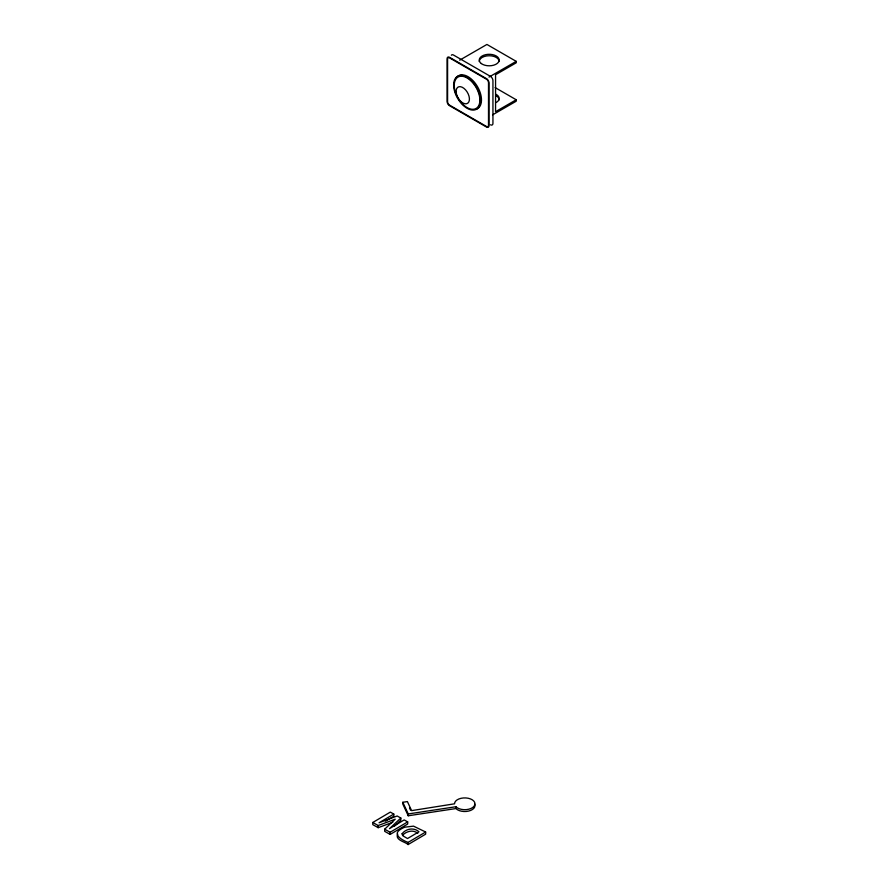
<?xml version="1.0" encoding="UTF-8"?>
<svg xmlns="http://www.w3.org/2000/svg" width="889" height="889" viewBox="0 0 889 889"><rect width="100%" height="100%" fill="white"/><g stroke="black" fill="none" stroke-linecap="round" stroke-linejoin="round"><path stroke-width="1.33" d="M397.716 834.104C394.694 840.127 405.373 841.816 408.118 844.55L425.653 834.171L425.653 832.015L413.552 826.148L404.839 827.181A20.047 11.568 0 0 0 399.928 829.781C391.849 834.993 403.795 840.916 408.118 842.394L425.653 832.015M402.484 835.293C406.34 831.248 413.163 829.381 417.808 833.271M372.78 822.481L390.315 812.113L393.805 814.08L379.07 822.769L397.183 815.98L400.828 818.036L389.493 828.648L404.184 819.925L407.684 821.892L407.684 824.047L390.149 834.427L384.681 831.348L384.681 829.193L395.205 819.191L378.181 825.525L372.78 822.481L372.78 824.636L378.181 827.681L392.771 822.258M394.216 826.381L400.828 820.191L400.828 818.036M385.504 821.147L393.805 816.235L393.805 814.08M390.149 834.427L390.149 832.271L407.684 821.892M459.702 60.163L486.928 44.45L516.22 61.363L516.22 62.808L495.562 74.743L495.562 111.692L516.22 99.768L516.22 101.213L492.562 114.881M489.006 77.076L516.22 61.363M402.828 802.278L407.395 801.578L411.596 810.624L454.535 803.812A10.201 5.89 0 0 1 468.259 798.266A10.201 5.89 0 0 1 472.581 807.59A10.201 5.89 0 0 1 455.924 806.734L408.24 813.946L402.828 802.278L402.828 804.101L408.24 815.769L455.901 808.568A10.201 5.89 0 0 0 468.67 811.068A10.201 5.89 0 0 0 474.626 804.101M384.681 829.193L390.149 832.271M495.129 87.589L516.22 99.768M409.496 807.923L410.54 810.179M455.79 806.59L455.79 808.412M408.24 813.946L408.24 815.769M408.118 842.394L408.118 844.55M378.181 825.525L378.181 827.681M496.251 95.823A9.957 5.756 0 0 1 499.174 99.89M496.251 94.378A9.957 5.756 0 0 1 496.251 102.513M479.249 61.497A9.957 5.756 0 0 1 489.206 55.74A9.957 5.756 0 0 1 499.174 61.497M455.868 78.599A19.002 10.968 60 0 1 476.682 85.288A19.002 10.968 60 0 1 475.748 109.347M490.472 124.782A3.489 2.011 60 0 0 492.939 123.36L492.939 80.666A3.489 2.011 60 0 0 490.472 76.387L453.501 55.04A3.489 2.011 60 0 0 451.368 55.24M402.061 833.815L402.973 835.871L407.518 838.538L418.963 831.771C414.018 827.192 405.862 828.615 402.061 833.815M486.527 78.665L449.556 57.318A3.489 2.011 60 0 0 447.089 58.741L447.089 101.435A3.489 2.011 60 0 0 449.556 105.713L486.527 127.049A3.489 2.011 60 0 0 488.994 125.627L488.994 82.944A3.489 2.011 60 0 0 486.527 78.665M486.527 79.243L449.556 57.896A2.789 1.611 60 0 0 447.589 59.03L447.589 101.724A2.789 1.611 60 0 0 449.556 105.135L486.527 126.482A2.789 1.611 60 0 0 488.506 125.349L488.506 82.655A2.789 1.611 60 0 0 486.527 79.243M481.305 63.552A9.957 5.756 0 0 0 498.407 62.252A9.957 5.756 0 0 0 487.905 54.34A9.957 5.756 0 0 0 481.305 63.552M454.29 86.678A18.124 10.468 60 0 0 474.415 109.125A18.124 10.468 60 0 0 472.481 82.477A18.124 10.468 60 0 0 454.29 86.678M453.679 86.389A19.002 10.968 60 0 0 474.77 109.914A19.002 10.968 60 0 0 472.737 81.977A19.002 10.968 60 0 0 453.679 86.389M456.146 92.078A9.412 5.434 60 0 0 466.592 103.735A9.412 5.434 60 0 0 465.58 89.889A9.412 5.434 60 0 0 456.146 92.078"/></g></svg>
